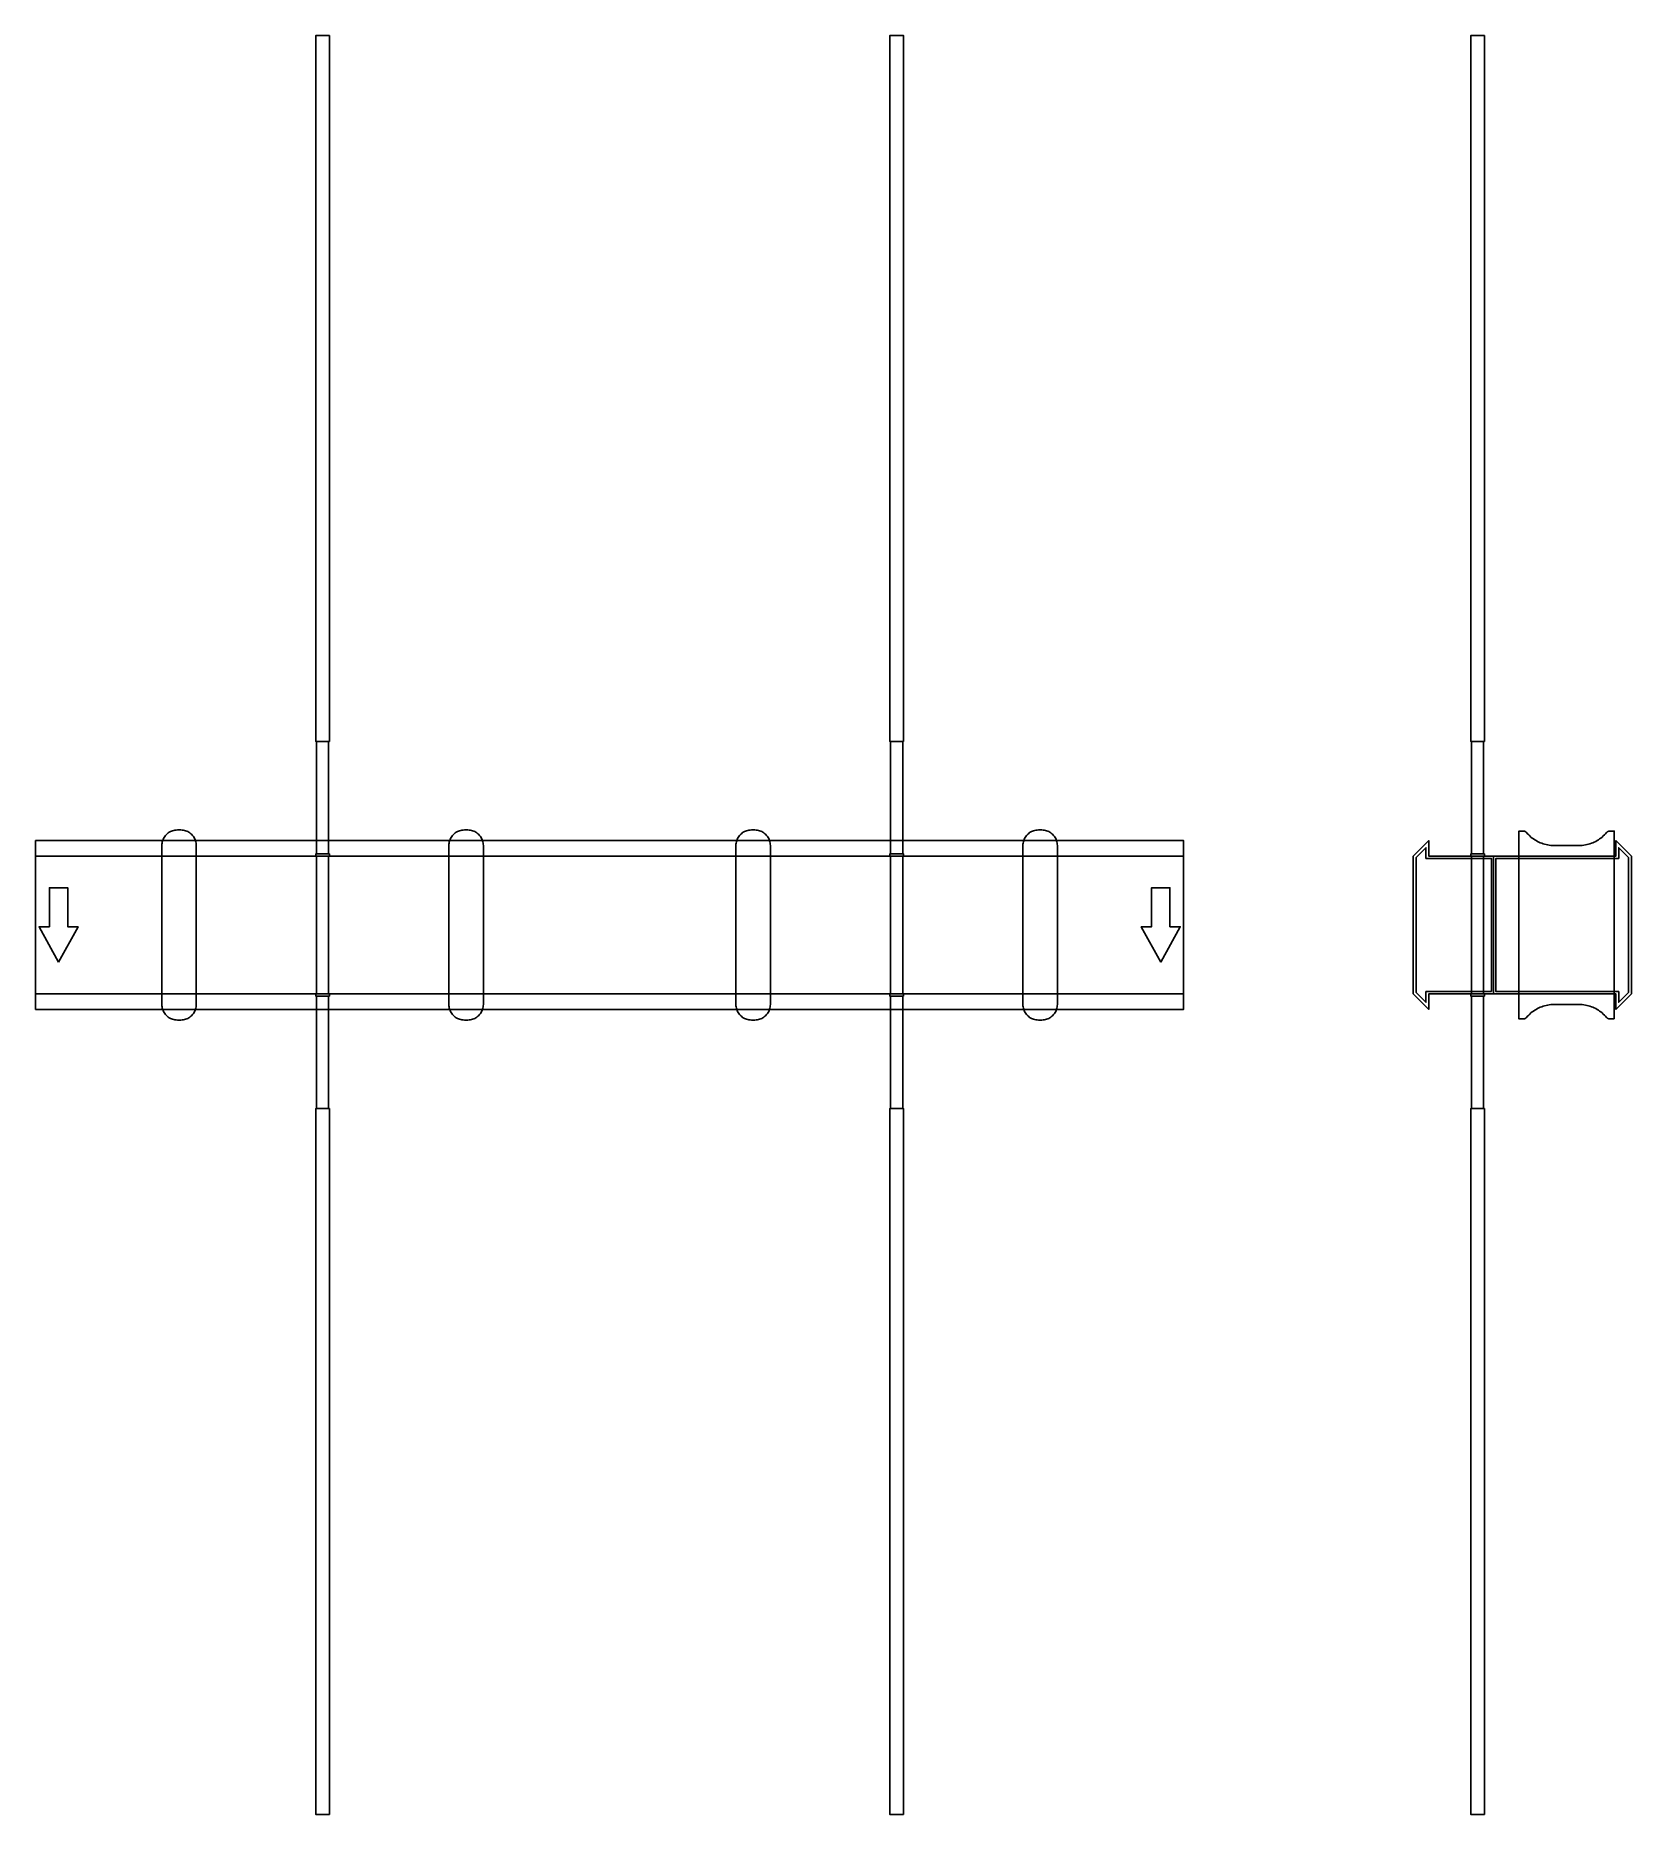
# Model space of a CAD drawing. Extents: x 0 to 1390, y -775 to 775.
import ezdxf

# ---------------------------------------------------------------- set-up
doc = ezdxf.new("R2010")
doc.units = 0
doc.layers.add('Halfen', color=7, linetype='CONTINUOUS')

msp = doc.modelspace()

# ---------------------------------------------------------------- linework, layer by layer
at = {"layer": 'Halfen', "color": 7}
for points in [[(256, 160), (256, 775), (244, 775), (244, 160)], [(756, 160), (756, 775), (744, 775), (744, 160)], [(1262, 160), (1262, 775), (1250, 775), (1250, 160)], [(255.25, 62), (255.25, 160), (244.75, 160), (244.75, 62)], [(755.25, 62), (755.25, 160), (744.75, 160), (744.75, 62)], [(1261.25, 62), (1261.25, 160), (1250.75, 160), (1250.75, 62)], [(140, -69.3), (140, -56.8), (140, 69.3), (139.958, 70.359), (139.834, 71.412), (139.627, 72.452), (139.339, 73.472), (138.972, 74.466), (138.529, 75.429), (138.011, 76.354), (137.422, 77.235), (136.765, 78.068), (136.046, 78.846), (135.268, 79.565), (134.435, 80.222), (133.554, 80.811), (132.629, 81.329), (131.666, 81.772), (130.672, 82.139), (129.652, 82.427), (128.612, 82.634), (127.559, 82.758), (126.5, 82.8), (123.5, 82.8), (122.441, 82.758), (121.388, 82.634), (120.348, 82.427), (119.328, 82.139), (118.334, 81.772), (117.371, 81.329), (116.446, 80.811), (115.565, 80.222), (114.732, 79.565), (113.954, 78.846), (113.235, 78.068), (112.578, 77.235), (111.989, 76.354), (111.471, 75.429), (111.028, 74.466), (110.661, 73.472), (110.373, 72.452), (110.166, 71.412), (110.042, 70.359), (110, 69.3), (110, -56.8), (110, -69.3), (110.042, -70.359), (110.166, -71.412), (110.373, -72.452), (110.661, -73.472), (111.028, -74.466), (111.471, -75.429), (111.989, -76.354), (112.578, -77.235), (113.235, -78.068), (113.954, -78.846), (114.732, -79.565), (115.565, -80.222), (116.446, -80.811), (117.371, -81.329), (118.334, -81.772), (119.328, -82.139), (120.348, -82.427), (121.388, -82.634), (122.441, -82.758), (123.5, -82.8), (126.5, -82.8), (127.559, -82.758), (128.612, -82.634), (129.652, -82.427), (130.672, -82.139), (131.666, -81.772), (132.629, -81.329), (133.554, -80.811), (134.435, -80.222), (135.268, -79.565), (136.046, -78.846), (136.765, -78.068), (137.422, -77.235), (138.011, -76.354), (138.529, -75.429), (138.972, -74.466), (139.339, -73.472), (139.627, -72.452), (139.834, -71.412), (139.958, -70.359), (140, -69.3)], [(390, -69.3), (390, -56.8), (390, 69.3), (389.958, 70.359), (389.834, 71.412), (389.627, 72.452), (389.339, 73.472), (388.972, 74.466), (388.529, 75.429), (388.011, 76.354), (387.422, 77.235), (386.765, 78.068), (386.046, 78.846), (385.268, 79.565), (384.435, 80.222), (383.554, 80.811), (382.629, 81.329), (381.666, 81.772), (380.672, 82.139), (379.652, 82.427), (378.612, 82.634), (377.559, 82.758), (376.5, 82.8), (373.5, 82.8), (372.441, 82.758), (371.388, 82.634), (370.348, 82.427), (369.328, 82.139), (368.334, 81.772), (367.371, 81.329), (366.446, 80.811), (365.565, 80.222), (364.732, 79.565), (363.954, 78.846), (363.235, 78.068), (362.578, 77.235), (361.989, 76.354), (361.471, 75.429), (361.028, 74.466), (360.661, 73.472), (360.373, 72.452), (360.166, 71.412), (360.042, 70.359), (360, 69.3), (360, -56.8), (360, -69.3), (360.042, -70.359), (360.166, -71.412), (360.373, -72.452), (360.661, -73.472), (361.028, -74.466), (361.471, -75.429), (361.989, -76.354), (362.578, -77.235), (363.235, -78.068), (363.954, -78.846), (364.732, -79.565), (365.565, -80.222), (366.446, -80.811), (367.371, -81.329), (368.334, -81.772), (369.328, -82.139), (370.348, -82.427), (371.388, -82.634), (372.441, -82.758), (373.5, -82.8), (376.5, -82.8), (377.559, -82.758), (378.612, -82.634), (379.652, -82.427), (380.672, -82.139), (381.666, -81.772), (382.629, -81.329), (383.554, -80.811), (384.435, -80.222), (385.268, -79.565), (386.046, -78.846), (386.765, -78.068), (387.422, -77.235), (388.011, -76.354), (388.529, -75.429), (388.972, -74.466), (389.339, -73.472), (389.627, -72.452), (389.834, -71.412), (389.958, -70.359), (390, -69.3)], [(640, -69.3), (640, -56.8), (640, 69.3), (639.958, 70.359), (639.834, 71.412), (639.627, 72.452), (639.339, 73.472), (638.972, 74.466), (638.529, 75.429), (638.011, 76.354), (637.422, 77.235), (636.765, 78.068), (636.046, 78.846), (635.268, 79.565), (634.435, 80.222), (633.554, 80.811), (632.629, 81.329), (631.666, 81.772), (630.672, 82.139), (629.652, 82.427), (628.612, 82.634), (627.559, 82.758), (626.5, 82.8), (623.5, 82.8), (622.441, 82.758), (621.388, 82.634), (620.348, 82.427), (619.328, 82.139), (618.334, 81.772), (617.371, 81.329), (616.446, 80.811), (615.565, 80.222), (614.732, 79.565), (613.954, 78.846), (613.235, 78.068), (612.578, 77.235), (611.989, 76.354), (611.471, 75.429), (611.028, 74.466), (610.661, 73.472), (610.373, 72.452), (610.166, 71.412), (610.042, 70.359), (610, 69.3), (610, -56.8), (610, -69.3), (610.042, -70.359), (610.166, -71.412), (610.373, -72.452), (610.661, -73.472), (611.028, -74.466), (611.471, -75.429), (611.989, -76.354), (612.578, -77.235), (613.235, -78.068), (613.954, -78.846), (614.732, -79.565), (615.565, -80.222), (616.446, -80.811), (617.371, -81.329), (618.334, -81.772), (619.328, -82.139), (620.348, -82.427), (621.388, -82.634), (622.441, -82.758), (623.5, -82.8), (626.5, -82.8), (627.559, -82.758), (628.612, -82.634), (629.652, -82.427), (630.672, -82.139), (631.666, -81.772), (632.629, -81.329), (633.554, -80.811), (634.435, -80.222), (635.268, -79.565), (636.046, -78.846), (636.765, -78.068), (637.422, -77.235), (638.011, -76.354), (638.529, -75.429), (638.972, -74.466), (639.339, -73.472), (639.627, -72.452), (639.834, -71.412), (639.958, -70.359), (640, -69.3)], [(890, -69.3), (890, -56.8), (890, 69.3), (889.958, 70.359), (889.834, 71.412), (889.627, 72.452), (889.339, 73.472), (888.972, 74.466), (888.529, 75.429), (888.011, 76.354), (887.422, 77.235), (886.765, 78.068), (886.046, 78.846), (885.268, 79.565), (884.435, 80.222), (883.554, 80.811), (882.629, 81.329), (881.666, 81.772), (880.672, 82.139), (879.652, 82.427), (878.612, 82.634), (877.559, 82.758), (876.5, 82.8), (873.5, 82.8), (872.441, 82.758), (871.388, 82.634), (870.348, 82.427), (869.328, 82.139), (868.334, 81.772), (867.371, 81.329), (866.446, 80.811), (865.565, 80.222), (864.732, 79.565), (863.954, 78.846), (863.235, 78.068), (862.578, 77.235), (861.989, 76.354), (861.471, 75.429), (861.028, 74.466), (860.661, 73.472), (860.373, 72.452), (860.166, 71.412), (860.042, 70.359), (860, 69.3), (860, -56.8), (860, -69.3), (860.042, -70.359), (860.166, -71.412), (860.373, -72.452), (860.661, -73.472), (861.028, -74.466), (861.471, -75.429), (861.989, -76.354), (862.578, -77.235), (863.235, -78.068), (863.954, -78.846), (864.732, -79.565), (865.565, -80.222), (866.446, -80.811), (867.371, -81.329), (868.334, -81.772), (869.328, -82.139), (870.348, -82.427), (871.388, -82.634), (872.441, -82.758), (873.5, -82.8), (876.5, -82.8), (877.559, -82.758), (878.612, -82.634), (879.652, -82.427), (880.672, -82.139), (881.666, -81.772), (882.629, -81.329), (883.554, -80.811), (884.435, -80.222), (885.268, -79.565), (886.046, -78.846), (886.765, -78.068), (887.422, -77.235), (888.011, -76.354), (888.529, -75.429), (888.972, -74.466), (889.339, -73.472), (889.627, -72.452), (889.834, -71.412), (889.958, -70.359), (890, -69.3)], [(1375, -81.8), (1375, 81.8), (1371, 81.8), (1370.846, 81.797), (1370.691, 81.786), (1370.538, 81.769), (1370.385, 81.746), (1370.234, 81.715), (1370.084, 81.678), (1369.936, 81.634), (1369.789, 81.584), (1369.646, 81.527), (1369.505, 81.464), (1369.366, 81.395), (1369.231, 81.32), (1369.1, 81.239), (1368.972, 81.153), (1368.848, 81.06), (1368.728, 80.963), (1368.613, 80.86), (1368.502, 80.752), (1368.397, 80.639), (1368.296, 80.522), (1367.41, 79.491), (1366.479, 78.5), (1365.505, 77.551), (1364.491, 76.646), (1363.437, 75.787), (1362.347, 74.975), (1361.222, 74.211), (1360.064, 73.499), (1358.876, 72.838), (1357.66, 72.23), (1356.418, 71.676), (1355.153, 71.178), (1353.867, 70.736), (1352.563, 70.351), (1351.243, 70.024), (1349.911, 69.756), (1348.567, 69.547), (1347.216, 69.397), (1345.859, 69.307), (1344.5, 69.277), (1322.5, 69.277), (1321.141, 69.307), (1319.784, 69.397), (1318.433, 69.547), (1317.089, 69.756), (1315.757, 70.024), (1314.437, 70.351), (1313.133, 70.736), (1311.847, 71.178), (1310.582, 71.676), (1309.34, 72.23), (1308.124, 72.838), (1306.936, 73.499), (1305.778, 74.211), (1304.653, 74.975), (1303.563, 75.787), (1302.509, 76.646), (1301.495, 77.551), (1300.521, 78.5), (1299.59, 79.491), (1298.704, 80.522), (1298.603, 80.639), (1298.498, 80.752), (1298.387, 80.86), (1298.272, 80.963), (1298.152, 81.06), (1298.028, 81.153), (1297.9, 81.239), (1297.769, 81.32), (1297.634, 81.395), (1297.495, 81.464), (1297.354, 81.527), (1297.211, 81.584), (1297.064, 81.634), (1296.916, 81.678), (1296.766, 81.715), (1296.615, 81.746), (1296.462, 81.769), (1296.309, 81.786), (1296.154, 81.797), (1296, 81.8), (1292, 81.8), (1292, -81.8), (1296, -81.8), (1296.154, -81.797), (1296.309, -81.786), (1296.462, -81.769), (1296.615, -81.746), (1296.766, -81.715), (1296.916, -81.678), (1297.064, -81.634), (1297.211, -81.584), (1297.354, -81.527), (1297.495, -81.464), (1297.634, -81.395), (1297.769, -81.32), (1297.9, -81.239), (1298.028, -81.153), (1298.152, -81.06), (1298.272, -80.963), (1298.387, -80.86), (1298.498, -80.752), (1298.603, -80.639), (1298.704, -80.522), (1299.59, -79.491), (1300.521, -78.5), (1301.495, -77.551), (1302.509, -76.646), (1303.563, -75.787), (1304.653, -74.975), (1305.778, -74.211), (1306.936, -73.499), (1308.124, -72.838), (1309.34, -72.23), (1310.582, -71.676), (1311.847, -71.178), (1313.133, -70.736), (1314.437, -70.351), (1315.757, -70.024), (1317.089, -69.756), (1318.433, -69.547), (1319.784, -69.397), (1321.141, -69.307), (1322.5, -69.277), (1344.5, -69.277), (1345.859, -69.307), (1347.216, -69.397), (1348.567, -69.547), (1349.911, -69.756), (1351.243, -70.024), (1352.563, -70.351), (1353.867, -70.736), (1355.153, -71.178), (1356.418, -71.676), (1357.66, -72.23), (1358.876, -72.838), (1360.064, -73.499), (1361.222, -74.211), (1362.347, -74.975), (1363.437, -75.787), (1364.491, -76.646), (1365.505, -77.551), (1366.479, -78.5), (1367.41, -79.491), (1368.296, -80.522), (1368.397, -80.639), (1368.502, -80.752), (1368.613, -80.86), (1368.728, -80.963), (1368.848, -81.06), (1368.972, -81.153), (1369.1, -81.239), (1369.231, -81.32), (1369.366, -81.395), (1369.505, -81.464), (1369.646, -81.527), (1369.789, -81.584), (1369.936, -81.634), (1370.084, -81.678), (1370.234, -81.715), (1370.385, -81.746), (1370.538, -81.769), (1370.691, -81.786), (1370.846, -81.797), (1371, -81.8)], [(0, -73.5), (1000, -73.5), (1000, 73.5), (0, 73.5)], [(256, 60), (256, 62), (244, 62), (244, 60)], [(756, 60), (756, 62), (744, 62), (744, 60)], [(1270, -60), (1270, 60), (1213.5, 60), (1213.5, 73.5), (1200, 60), (1200, -60), (1213.5, -73.5), (1213.5, -60)], [(1268, -58), (1268, 58), (1211, 58), (1211, 67.25), (1202.5, 58.75), (1202.5, -58.75), (1211, -67.25), (1211, -58)], [(1262, 60), (1262, 62), (1250, 62), (1250, 60)], [(1390, -60), (1390, 60), (1376.5, 73.5), (1376.5, 60), (1270, 60), (1270, -60), (1376.5, -60), (1376.5, -73.5)], [(1387.5, -58.75), (1387.5, 58.75), (1379, 67.25), (1379, 58), (1272, 58), (1272, -58), (1379, -58), (1379, -67.25)], [(0, -60), (1000, -60), (1000, 60), (0, 60)], [(255.25, -60), (255.25, 60), (244.75, 60), (244.75, -60)], [(755.25, -60), (755.25, 60), (744.75, 60), (744.75, -60)], [(1261.25, -60), (1261.25, 60), (1250.75, 60), (1250.75, -60)], [(20, -32.5), (37, -1.5), (28, -1.5), (28, 32.5), (12, 32.5), (12, -1.5), (3, -1.5)], [(980, -32.5), (997, -1.5), (988, -1.5), (988, 32.5), (972, 32.5), (972, -1.5), (963, -1.5)], [(256, -62), (256, -60), (244, -60), (244, -62)], [(255.25, -160), (255.25, -62), (244.75, -62), (244.75, -160)], [(756, -62), (756, -60), (744, -60), (744, -62)], [(755.25, -160), (755.25, -62), (744.75, -62), (744.75, -160)], [(1262, -62), (1262, -60), (1250, -60), (1250, -62)], [(1261.25, -160), (1261.25, -62), (1250.75, -62), (1250.75, -160)], [(256, -775), (256, -160), (244, -160), (244, -775)], [(756, -775), (756, -160), (744, -160), (744, -775)], [(1262, -775), (1262, -160), (1250, -160), (1250, -775)]]:
    msp.add_lwpolyline(points, close=True, dxfattribs=at)

doc.saveas('drawing.dxf')
